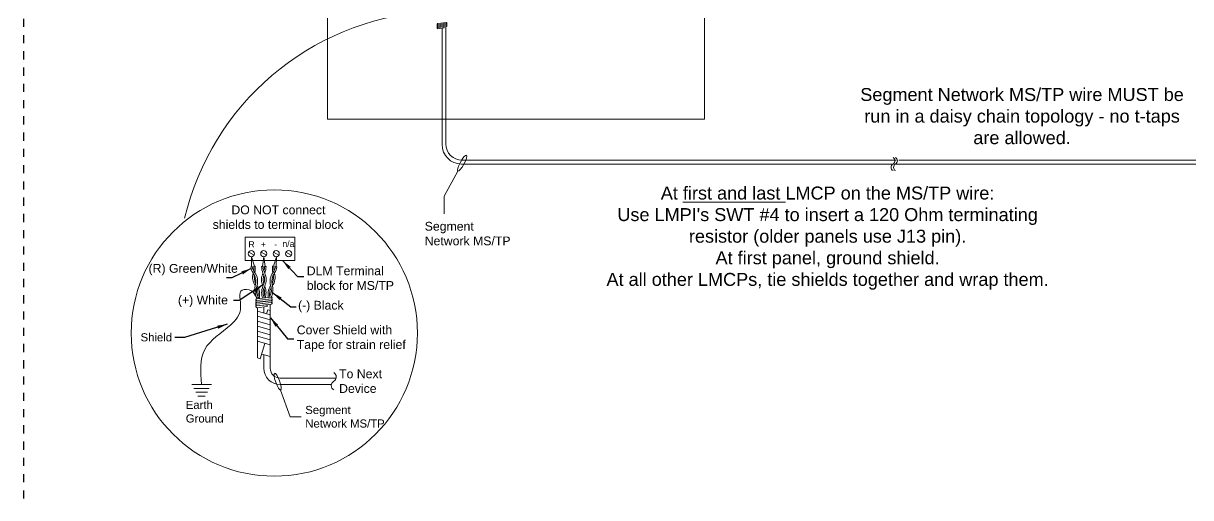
# Model space of a CAD drawing. Header units: inches. Extents: x -60 to 2005, y -577 to 104.
# Drawn here: x 501.17 to 537.08, y -193.69 to -179.11 of the extents above; entities that cross this region are included whole.
import ezdxf
from ezdxf.enums import TextEntityAlignment as Align

# ---------------------------------------------------------------- set-up
doc = ezdxf.new("R2010")
doc.units = ezdxf.units.IN
doc.header["$MEASUREMENT"] = 0
doc.linetypes.add('Demo', pattern=[0.5, 0.25, -0.25])
doc.layers.get('0').update_dxf_attribs({"lineweight": 5})
for name, color, linetype, lineweight in [('PANEL', 7, 'Continuous', 0), ('WS_DETAIL', 7, 'Continuous', 5), ('WS_LowVoltage', 6, 'Continuous', 5)]:
    doc.layers.add(name, color=color, linetype=linetype, lineweight=lineweight)
doc.layers.add('PS Borders', color=40, linetype='Demo', lineweight=5, plot=False)
doc.styles.add('ARIAL', font='arial.ttf')
doc.dimstyles.get("Standard").update_dxf_attribs({"dimtxt": 0.18, "dimasz": 0.18, "dimexe": 0.18, "dimexo": 0.0625, "dimgap": 0.09, "dimtad": 0, "dimtih": 1, "dimtoh": 1, "dimdec": 4, "dimzin": 0, "dimdsep": 46, "dimtxsty": 'Standard', "dimcen": 0.09, "dimadec": 0, "dimazin": 0, "dimtfac": 1, "dimtdec": 4, "dimtofl": 0, "dimtmove": 0, "dimatfit": 3, "dimfxl": 1, "dimtolj": 1, "dimtzin": 0, "dimarcsym": 0})

# ---------------------------------------------------------------- blocks, each defined once
blk = doc.blocks.new('A$C65587FE4')
at = {"layer": 'WS_DETAIL'}
for p, q in [((0.468, 0.107), (0.027, 0.054)), ((0.033, 0.001), (0.478, 0.054))]:
    blk.add_line(p, q, dxfattribs=at)
for centre, start, end in [((0.027, 0.027), 90, 283.7483), ((0.474, 0.081), 276.8741, 103.7978)]:
    blk.add_arc(centre, 0.0271, start, end, dxfattribs=at)
blk = doc.blocks.new('G_ENDLINE')
blk.add_lwpolyline([(0.087, 0, -0.57735), (0, 0, 0.57735), (-0.087, 0, 0.57735)], format="xyb")
blk = doc.blocks.new('LMCP-24_TW')
at = {"layer": 'PANEL', "linetype": 'Continuous'}
for p, q in [((-46.39, 0), (-46.39, 80.26)), ((46.39, 79.44), (46.39, 0)), ((46.39, 0), (-46.39, 0))]:
    blk.add_line(p, q, dxfattribs=at)

msp = doc.modelspace()

# ---------------------------------------------------------------- linework, layer by layer
for p, q in [((506.355, -190.21), (506.958, -190.21)), ((506.619, -190.21), (506.693, -190.21)), ((506.42, -190.337), (506.893, -190.337)), ((506.476, -190.446), (506.836, -190.446)), ((506.544, -190.572), (506.768, -190.572))]:
    msp.add_line(p, q)
msp.add_arc((514.2, -187.028), 8.294, 94.3004, 166.578)
msp.add_spline([(508.346, -187.551), (508.192, -187.338), (507.899, -187.311), (507.856, -187.836), (507.55, -188.379), (506.752, -189.138), (506.656, -190.21)], degree=3)
at = {"layer": 'PS Borders', "lineweight": -3}
msp.add_lwpolyline([(501.172, -219.758), (585.783, -219.758), (585.783, -155.469), (501.172, -155.469)], close=True, dxfattribs=at)
at = {"layer": 'WS_DETAIL'}
for p, q in [((514.11, -179.219), (513.919, -179.242)), ((513.923, -179.274), (514.114, -179.251)), ((514.114, -179.251), (514.11, -179.219)), ((514.535, -183.654), (514.112, -184.42)), ((514.112, -184.42), (514.112, -184.967)), ((507.996, -185.686), (509.522, -185.686)), ((507.996, -186.402), (507.996, -185.686)), ((509.522, -186.402), (509.522, -185.686)), ((508.104, -186.146), (508.269, -186.242)), ((508.19, -186.59), (508.186, -186.289)), ((508.186, -186.289), (508.279, -186.575)), ((508.486, -186.146), (508.65, -186.242)), ((508.525, -186.587), (508.57, -186.289)), ((508.57, -186.289), (508.615, -186.587)), ((508.955, -186.289), (508.862, -186.575)), ((508.867, -186.146), (509.032, -186.242)), ((508.95, -186.59), (508.955, -186.289)), ((509.249, -186.146), (509.413, -186.242)), ((509.522, -186.402), (507.996, -186.402)), ((508.212, -186.587), (508.168, -186.594)), ((508.257, -186.579), (508.3, -186.572)), ((508.547, -186.587), (508.503, -186.587)), ((508.593, -186.587), (508.637, -186.587)), ((508.883, -186.579), (508.84, -186.572)), ((508.929, -186.587), (508.972, -186.594)), ((508.668, -187.76), (508.35, -187.798)), ((508.674, -187.813), (508.668, -187.76)), ((508.356, -187.852), (508.674, -187.813)), ((509.086, -190.384), (509.383, -191.207)), ((509.383, -191.207), (509.716, -191.207))]:
    msp.add_line(p, q, dxfattribs=at)
at = {"layer": 'WS_DETAIL', "const_width": 0.01}
for points in [[(508.19, -186.59), (508.186, -186.289), (508.279, -186.575)], [(508.525, -186.587), (508.57, -186.289), (508.615, -186.587)], [(508.862, -186.575), (508.955, -186.289), (508.95, -186.59)]]:
    msp.add_lwpolyline(points, dxfattribs=at)
at = {"layer": 'WS_DETAIL'}
for centre, radius in [((508.892, -188.631), 4.402), ((508.187, -186.194), 0.0954), ((508.568, -186.194), 0.0954), ((508.95, -186.194), 0.0954), ((509.331, -186.194), 0.0954)]:
    msp.add_circle(centre, radius, dxfattribs=at)
for centre, radius, start, end in [((513.919, -179.258), 0.0162, 90, 283.7483), ((508.704, -186.505), 0.543, 189.4603, 211.11), ((508.693, -186.494), 0.49, 190.9117, 215.1544), ((507.772, -186.647), 0.49, 351.7703, 8.0089), ((507.765, -186.661), 0.543, 347.8107, 9.4603), ((509.046, -186.587), 0.543, 180, 201.6497), ((509.037, -186.574), 0.49, 181.4514, 205.6941), ((508.103, -186.574), 0.49, 342.31, 358.5486), ((508.094, -186.587), 0.543, 338.3503, 0), ((509.375, -186.661), 0.543, 170.5397, 192.1893), ((508.447, -186.494), 0.49, 324.8456, 349.0883), ((509.369, -186.647), 0.49, 171.9911, 188.2297), ((508.437, -186.505), 0.543, 328.89, 350.5397), ((508.695, -186.916), 0.472, 164.2278, 189.2296), ((508.695, -186.912), 0.472, 189.6911, 214.6929), ((507.853, -187.056), 0.472, 9.6911, 35.1544), ((508.748, -186.907), 0.472, 173.5469, 189.2296), ((508.748, -186.904), 0.472, 189.6911, 205.3738), ((507.907, -187.048), 0.472, 9.6911, 35.1544), ((508.748, -186.907), 0.472, 163.7663, 164.2278), ((507.853, -187.053), 0.472, 343.7663, 9.2296), ((507.906, -187.044), 0.472, 343.7663, 9.2296), ((508.97, -186.991), 0.472, 154.7675, 179.7692), ((508.97, -186.988), 0.472, 180.2308, 205.2325), ((508.117, -186.991), 0.472, 0.2308, 25.6941), ((508.117, -186.988), 0.472, 334.3059, 359.7692), ((509.024, -186.991), 0.472, 164.0866, 179.7692), ((509.024, -186.988), 0.472, 180.2308, 195.9134), ((508.17, -186.991), 0.472, 0.2308, 25.6941), ((508.17, -186.988), 0.472, 334.3059, 359.7692), ((509.024, -186.991), 0.472, 154.3059, 154.7675), ((509.234, -187.044), 0.472, 170.7704, 196.2337), ((509.234, -187.048), 0.472, 144.8456, 170.3089), ((509.288, -187.053), 0.472, 170.7704, 196.2337), ((508.393, -186.904), 0.472, 334.6262, 350.3089), ((509.287, -187.056), 0.472, 144.8456, 170.3089), ((508.446, -186.912), 0.472, 325.3071, 350.3089), ((508.392, -186.907), 0.472, 15.7722, 16.2337), ((508.392, -186.907), 0.472, 350.7704, 6.4531), ((508.445, -186.916), 0.472, 350.7704, 15.7722), ((508.836, -187.299), 0.543, 167.8107, 189.4603), ((508.836, -187.299), 0.543, 189.4603, 210.9753), ((508.83, -187.313), 0.49, 163.7663, 188.0089), ((507.908, -187.466), 0.49, 10.9117, 27.1503), ((508.826, -187.288), 0.49, 190.9117, 215.1544), ((508.748, -186.904), 0.472, 214.6929, 215.1544), ((507.898, -187.456), 0.543, 9.4603, 31.11), ((507.904, -187.442), 0.49, 351.7703, 8.0089), ((507.898, -187.456), 0.543, 347.8107, 9.4603), ((509.046, -187.392), 0.543, 158.3503, 180), ((509.046, -187.392), 0.543, 180, 197.9088), ((509.037, -187.405), 0.49, 154.3059, 178.5486), ((509.037, -187.38), 0.49, 181.4514, 200.7013), ((508.103, -187.405), 0.49, 1.4514, 17.69), ((508.103, -187.38), 0.49, 342.31, 358.5486), ((509.024, -186.988), 0.472, 205.2325, 205.6941), ((508.094, -187.392), 0.543, 360, 21.6497), ((508.094, -187.392), 0.543, 343.2194, 0), ((509.243, -187.456), 0.543, 170.5397, 188.7192), ((509.243, -187.456), 0.543, 148.89, 170.5397), ((508.315, -187.288), 0.49, 329.9526, 349.0883), ((509.236, -187.442), 0.49, 171.9911, 188.2297), ((509.232, -187.466), 0.49, 152.8497, 169.0883), ((508.393, -186.904), 0.472, 324.8456, 325.3071), ((508.311, -187.313), 0.49, 351.9911, 16.2337), ((508.304, -187.299), 0.543, 335.1844, 350.5397), ((508.304, -187.299), 0.543, 350.5397, 12.1893), ((508.039, -187.842), 0.472, 34.9831, 35.1544), ((508.881, -187.702), 0.472, 163.7663, 163.9497), ((508.35, -187.825), 0.0271, 90, 283.7483)]:
    msp.add_arc(centre, radius, start, end, dxfattribs=at)
at = {"layer": 'WS_DETAIL', "extrusion": (0, 0, -1)}
for centre, major_axis in [((514.669, -183.411), (-0.134, -0.243)), ((508.992, -190.123), (0.094, -0.261))]:
    msp.add_ellipse(centre, major_axis=major_axis, ratio=0.22265, dxfattribs=at)
at = {"layer": 'WS_LowVoltage'}
for p, q in [((514.051, -179.259), (514.051, -182.836)), ((514.169, -179.212), (514.169, -182.818)), ((514.651, -183.436), (527.923, -183.436)), ((514.669, -183.318), (528.023, -183.318)), ((527.997, -183.436), (540.766, -183.436)), ((528.098, -183.318), (540.856, -183.318)), ((508.767, -187.748), (508.767, -189.716)), ((508.373, -187.849), (508.373, -189.398)), ((508.373, -187.957), (508.767, -188.073)), ((508.373, -188.112), (508.767, -188.227)), ((508.57, -187.826), (508.57, -188.015)), ((508.57, -187.826), (508.57, -188.015)), ((508.69, -187.918), (508.654, -188.04)), ((508.69, -187.918), (508.767, -187.94)), ((508.373, -188.266), (508.767, -188.382)), ((508.373, -188.42), (508.767, -188.536)), ((508.373, -188.575), (508.767, -188.69)), ((508.373, -188.729), (508.767, -188.845)), ((508.373, -188.883), (508.767, -188.999)), ((508.601, -188.95), (508.461, -189.424)), ((508.373, -189.398), (508.461, -189.424)), ((508.504, -189.277), (508.767, -189.355)), ((508.57, -189.297), (508.57, -189.713)), ((509.067, -190.016), (510.792, -190.016)), ((509.07, -190.213), (510.647, -190.213))]:
    msp.add_line(p, q, dxfattribs=at)
for centre, radius in [((514.651, -182.836), 0.6), ((514.669, -182.818), 0.5), ((509.07, -189.713), 0.5), ((509.067, -189.716), 0.3)]:
    msp.add_arc(centre, radius, 180, 270, dxfattribs=at)

# ---------------------------------------------------------------- block references
at = {"lineweight": -3, "xscale": 0.125, "yscale": 0.125, "zscale": 0.125}
msp.add_blockref('LMCP-24_TW', (516.323, -182.053), dxfattribs=at)
at = {"layer": 'WS_DETAIL', "xscale": 0.6001532437038364, "yscale": 0.6001532437038364, "zscale": 0.6001532437038364}
for p in [(513.903, -179.144), (513.903, -179.177), (513.903, -179.21), (513.903, -179.242)]:
    msp.add_blockref('A$C65587FE4', p, dxfattribs=at)
at = {"layer": 'WS_DETAIL'}
for p, xscale, yscale, zscale, rotation in [((527.924, -183.436), 2.335299245836481, 2.335299245836481, 2.335299245836481, 270), ((527.998, -183.436), 2.335299245836481, 2.335299245836481, 2.335299245836481, 270), ((510.719, -190.114), 3.038678993040037, 3.038678993040037, 3.038678993040037, 90)]:
    msp.add_blockref('G_ENDLINE', p, dxfattribs=dict(at, xscale=xscale, yscale=yscale, zscale=zscale, rotation=rotation))
for p in [(508.323, -187.635), (508.323, -187.689), (508.323, -187.744), (508.323, -187.798)]:
    msp.add_blockref('A$C65587FE4', p, dxfattribs=at)

# ---------------------------------------------------------------- texts
at = {"linetype": 'Continuous', "char_height": 0.39815, "attachment_point": 5, "style": 'ARIAL'}
for s, insert, width in [('Segment Network MS/TP wire MUST be run in a daisy chain topology - no t-taps are allowed.', (531.892, -181.965), 10.18434), ("At {\\Lfirst and last} LMCP on the MS/TP wire:\\PUse LMPI's SWT #4 to insert a 120 Ohm terminating resistor (older panels use J13 pin).\\PAt first panel, ground shield.\\PAt all other LMCPs, tie shields together and wrap them.", (525.911, -185.715), 14.09761)]:
    msp.add_mtext(s, dxfattribs=dict(at, insert=insert, width=width))
at = {"layer": 'WS_DETAIL', "style": 'ARIAL'}
for s, height, p in [('R', 0.191, (508.191, -185.906)), ('+', 0.191, (508.555, -185.903)), ('-', 0.191, (508.936, -185.903)), ('n/a', 0.1908, (509.326, -185.883))]:
    msp.add_text(s, height=height, dxfattribs=at).set_placement(p, align=Align.MIDDLE)
at = {"layer": 'WS_DETAIL', "char_height": 0.27, "style": 'ARIAL'}
for s, insert, width, attachment_point in [('\\pi0.61076;DO NOT connect \\P\\pi0.035123;shields to terminal block', (506.961, -185.434), 4.08231, 7), ('Segment \\PNetwork MS/TP', (513.518, -185.214), 2.627, 1)]:
    msp.add_mtext(s, dxfattribs=dict(at, insert=insert, width=width, attachment_point=attachment_point))
for s, insert, attachment_point in [('(R) Green/White', (505.024, -186.86), 7), ('DLM Terminal \\Pblock for MS/TP', (509.891, -187.309), 7), ('(+) White', (507.467, -187.831), 9), ('(-) Black', (511.025, -187.993), 9), ('Cover Shield with \\PTape for strain relief', (509.582, -189.202), 7)]:
    msp.add_mtext(s, dxfattribs=dict(at, insert=insert, attachment_point=attachment_point))
at = {"layer": 'WS_DETAIL', "linetype": 'Continuous', "width": 6.92856, "attachment_point": 4, "style": 'ARIAL'}
for s, insert, char_height in [('Shield', (504.777, -188.765), 0.25), ('To Next \\PDevice', (510.885, -190.114), 0.27), ('Earth \\PGround', (506.168, -191.052), 0.25), ('Segment \\PNetwork MS/TP', (509.844, -191.207), 0.25)]:
    msp.add_mtext(s, dxfattribs=dict(at, insert=insert, char_height=char_height))

# ---------------------------------------------------------------- leaders
msp.add_leader([(507.445, -188.362), (506.126, -188.771), (505.834, -188.771)], dimstyle='Standard', override={"dimasz": 0.31, "dimgap": 0.09, "dimtad": 0})
at = {"layer": 'WS_DETAIL'}
for points in [[(508.181, -186.648), (507.585, -186.937), (507.417, -186.937)], [(509.147, -186.405), (509.603, -186.893), (509.801, -186.893)], [(508.533, -187.165), (507.814, -187.635), (507.633, -187.635)], [(508.839, -187.388), (509.396, -187.826), (509.564, -187.826)], [(508.771, -188.161), (509.294, -188.812), (509.492, -188.813)]]:
    msp.add_leader(points, dimstyle='Standard', override={"dimasz": 0.31, "dimgap": 0.09, "dimtad": 0}, dxfattribs=at)

doc.saveas('drawing.dxf')
